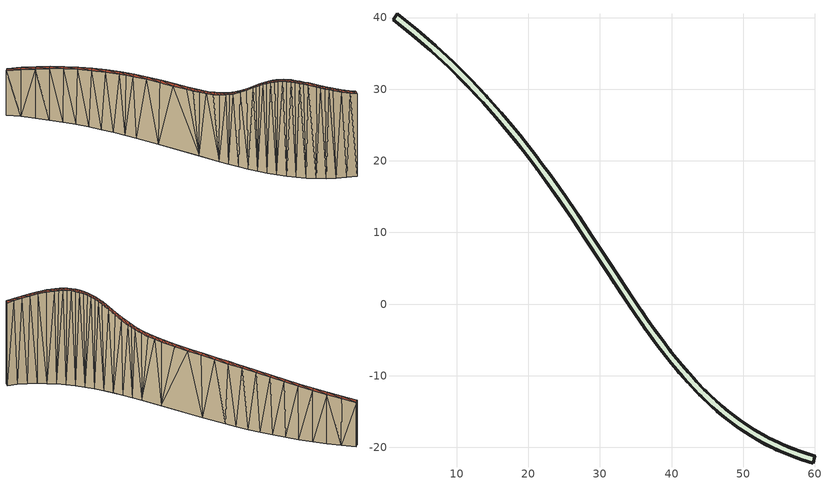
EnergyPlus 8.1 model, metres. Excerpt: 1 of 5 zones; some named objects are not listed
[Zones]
zone_1
 floor ground (Interior Floor): 1.12,39.7 1.73,40.5 4.49,38.29 7.1,36.04 9.57,33.75 11.91,31.44 14.12,29.1 16.21,26.74 20.09,22 23.62,17.26 26.87,12.56 35.67,-0.76 38.53,-4.78 41.47,-8.52 43,-10.26 44.57,-11.92 46.2,-13.48 47.9,-14.94 49.68,-16.29 51.54,-17.52 53.49,-18.64 55.55,-19.63 57.72,-20.49 60.01,-21.21 59.75,-22.18 57.39,-21.43 55.15,-20.55 53.03,-19.53 51.02,-18.37 49.1,-17.1 47.28,-15.71 45.53,-14.22 43.86,-12.62 42.26,-10.94 40.7,-9.16 37.72,-5.38 34.84,-1.32 26.04,12 22.81,16.67 19.3,21.39 15.46,26.09 13.38,28.42 11.19,30.74 8.88,33.03 6.44,35.29 3.85,37.52 z0
 wall outside (Exterior Wall): 1.73,40.5 1.12,39.7 z0:12.25; 59.75,-22.18 60.01,-21.21 z0:22.88; 1.12,39.7,12.25 1.12,39.7,0 3.85,37.52,0; 6.4,35.33,13.6 6.44,35.29,0 8.88,33.03,0; 6.4,35.33,13.6 3.85,37.52,0 6.44,35.29,0; 3.81,37.55,12.94 1.12,39.7,12.25 3.85,37.52,0; 6.4,35.33,13.6 8.88,33.03,0 8.89,33.02,14.22; 3.85,37.52,0 6.4,35.33,13.6 3.81,37.55,12.94; 11.19,30.74,0 11.29,30.64,14.79 8.89,33.02,14.22; 11.19,30.74,0 8.89,33.02,14.22 8.88,33.03,0; 13.38,28.42,0 11.29,30.64,14.79 11.19,30.74,0; 17.43,23.74,0 15.88,25.59,15.79 15.46,26.09,0; 19.3,21.39,0 18.09,22.93,16.2 17.43,23.74,0; 15.46,26.09,0 13.62,28.16,15.32 13.38,28.42,0; 22.81,16.68,0 22.3,17.38,16.8 21.1,19.03,0; 31.98,2.96,0 28.19,8.77,17.26 26.04,12,0; 34.84,-1.32,0 32.97,1.46,17.82 31.98,2.96,0; 26.04,12,0 24.3,14.55,17 22.81,16.68,0; 21.1,19.03,0 20.24,20.16,16.54 19.3,21.39,0; 36.27,-3.38,0 35.87,-2.81,19 34.84,-1.32,0; 15.88,25.59,15.79 17.43,23.74,0 18.09,22.93,16.2; 15.46,26.09,0 15.88,25.59,15.79 13.62,28.16,15.32; 13.62,28.16,15.32 11.29,30.64,14.79 13.38,28.42,0; 19.3,21.39,0 20.24,20.16,16.54 18.09,22.93,16.2; 21.28,18.78,16.68 20.24,20.16,16.54 21.1,19.03,0; 21.1,19.03,0 22.3,17.38,16.8 21.28,18.78,16.68; 22.81,16.68,0 24.3,14.55,17 22.3,17.38,16.8; 26.04,12,0 26.26,11.67,17.15 24.3,14.55,17; 28.19,8.77,17.26 26.26,11.67,17.15 26.04,12,0; 31.07,4.35,17.5 30.1,5.84,17.4 31.98,2.96,0; 31.98,2.96,0 32.97,1.46,17.82 32.01,2.91,17.63; 28.19,8.77,17.26 31.98,2.96,0 30.1,5.84,17.4; 34.84,-1.32,0 34.92,-1.43,18.48 33.94,0,18.09; 36.27,-3.38,0 36.41,-3.57,19.37 35.87,-2.81,19; 36.27,-3.38,0 36.93,-4.29,19.78 36.41,-3.57,19.37; 35.87,-2.81,19 34.92,-1.43,18.48 34.84,-1.32,0; 33.94,0,18.09 32.97,1.46,17.82 34.84,-1.32,0; 31.07,4.35,17.5 31.98,2.96,0 32.01,2.91,17.63; 36.93,-4.29,19.78 36.27,-3.38,0 37.72,-5.38,0; 37.93,-5.66,20.7 37.72,-5.38,0 39.19,-7.31,0; 41.03,-9.55,23.86 40.49,-8.91,23.34 40.7,-9.16,0; 39.96,-8.27,22.81 39.19,-7.31,0 40.7,-9.16,0; 38.93,-6.97,21.72 37.93,-5.66,20.7 39.19,-7.31,0; 39.96,-8.27,22.81 40.7,-9.16,0 40.49,-8.91,23.34; 39.19,-7.31,0 39.96,-8.27,22.81 38.93,-6.97,21.72; 42.26,-10.94,0 43.86,-12.62,0 42.8,-11.53,25.2; 40.7,-9.16,0 42.26,-10.94,0 41.6,-10.2,24.35; 36.93,-4.29,19.78 37.72,-5.38,0 37.93,-5.66,20.7; 46.32,-14.92,26.16 45.53,-14.22,0 47.28,-15.71,0; 51.02,-18.37,0 49.49,-17.37,25.74 49.1,-17.1,0; 53.03,-19.53,0 51.98,-18.95,25.06 51.02,-18.37,0; 49.1,-17.1,0 47.88,-16.19,26.05 47.28,-15.71,0; 57.39,-21.43,0 56.36,-21.05,23.75 55.15,-20.55,0; 59.75,-22.18,22.88 58.19,-21.71,23.25 59.75,-22.18,0; 57.39,-21.43,0 59.75,-22.18,0 58.19,-21.71,23.25; 53.7,-19.87,24.54 53.03,-19.53,0 55.15,-20.55,0; 44.83,-13.56,26 43.86,-12.62,0 45.53,-14.22,0; 57.39,-21.43,0 58.19,-21.71,23.25 56.36,-21.05,23.75; 42.26,-10.94,0 42.18,-10.85,24.8 41.6,-10.2,24.35; 42.26,-10.94,0 42.8,-11.53,25.2 42.18,-10.85,24.8; 41.6,-10.2,24.35 41.03,-9.55,23.86 40.7,-9.16,0; 43.44,-12.2,25.54 42.8,-11.53,25.2 43.86,-12.62,0; 43.44,-12.2,25.54 43.86,-12.62,0 44.12,-12.87,25.81; 44.83,-13.56,26 44.12,-12.87,25.81 43.86,-12.62,0; 45.53,-14.22,0 45.57,-14.25,26.12 44.83,-13.56,26; 46.32,-14.92,26.16 45.57,-14.25,26.12 45.53,-14.22,0; 51.14,-18.45,25.3 51.02,-18.37,0 51.98,-18.95,25.06; 52.83,-19.42,24.8 51.98,-18.95,25.06 53.03,-19.53,0; 53.7,-19.87,24.54 52.83,-19.42,24.8 53.03,-19.53,0; 51.02,-18.37,0 51.14,-18.45,25.3 49.49,-17.37,25.74; 46.32,-14.92,26.16 47.28,-15.71,0 47.09,-15.56,26.13; 47.88,-16.19,26.05 47.09,-15.56,26.13 47.28,-15.71,0; 49.1,-17.1,0 48.68,-16.79,25.91 47.88,-16.19,26.05; 49.49,-17.37,25.74 48.68,-16.79,25.91 49.1,-17.1,0; 53.7,-19.87,24.54 55.15,-20.55,0 54.57,-20.29,24.27; 54.57,-20.29,24.27 55.15,-20.55,0 56.36,-21.05,23.75; 1.73,40.5,12.25 4.49,38.29,0 1.73,40.5,0; 7.1,36.04,0 4.49,38.29,0 7.07,36.08,13.6; 7.07,36.08,13.6 4.49,38.29,0 4.45,38.32,12.94; 4.45,38.32,12.94 4.49,38.29,0 1.73,40.5,12.25; 11.91,31.44,0 9.57,33.75,0 9.58,33.75,14.22; 9.57,33.75,0 7.1,36.04,0 7.07,36.08,13.6; 11.91,31.44,0 12.01,31.33,14.79 14.12,29.1,0; 16.21,26.74,0 14.12,29.1,0 14.36,28.83,15.32; 20.09,22,0 18.2,24.37,0 18.87,23.56,16.2; 18.2,24.37,0 16.21,26.74,0 16.64,26.24,15.79; 23.62,17.26,0 21.9,19.63,0 23.11,17.97,16.8; 32.82,3.51,0 26.87,12.56,0 29.02,9.32,17.26; 35.67,-0.76,0 32.82,3.51,0 33.81,2.01,17.82; 26.87,12.56,0 23.62,17.26,0 25.13,15.12,17; 21.9,19.63,0 20.09,22,0 21.04,20.77,16.54; 37.09,-2.8,0 35.67,-0.76,0 36.69,-2.24,19; 11.91,31.44,0 9.58,33.75,14.22 12.01,31.33,14.79; 14.12,29.1,0 12.01,31.33,14.79 14.36,28.83,15.32; 9.58,33.75,14.22 9.57,33.75,0 7.07,36.08,13.6; 16.64,26.24,15.79 16.21,26.74,0 14.36,28.83,15.32; 18.87,23.56,16.2 18.2,24.37,0 16.64,26.24,15.79; 21.04,20.77,16.54 20.09,22,0 18.87,23.56,16.2; 21.04,20.77,16.54 23.11,17.97,16.8 21.9,19.63,0; 23.62,17.26,0 23.11,17.97,16.8 25.13,15.12,17; 27.09,12.23,17.15 26.87,12.56,0 25.13,15.12,17; 30.94,6.39,17.4 32.82,3.51,0 29.02,9.32,17.26; 27.09,12.23,17.15 29.02,9.32,17.26 26.87,12.56,0; 35.67,-0.76,0 33.81,2.01,17.82 34.77,0.56,18.09; 35.67,-0.76,0 35.74,-0.87,18.48 36.69,-2.24,19; 37.09,-2.8,0 36.69,-2.24,19 37.22,-2.99,19.37; 35.74,-0.87,18.48 35.67,-0.76,0 34.77,0.56,18.09; 30.94,6.39,17.4 32.85,3.46,17.63 32.82,3.51,0; 32.85,3.46,17.63 33.81,2.01,17.82 32.82,3.51,0; 37.22,-2.99,19.37 37.74,-3.71,19.78 37.09,-2.8,0; 38.73,-5.06,20.7 39.98,-6.69,0 38.53,-4.78,0; 41.79,-8.9,23.86 41.47,-8.52,0 40.74,-7.63,22.81; 40.74,-7.63,22.81 41.47,-8.52,0 39.98,-6.69,0; 38.73,-5.06,20.7 38.53,-4.78,0 37.74,-3.71,19.78; 39.72,-6.36,21.73 40.74,-7.63,22.81 39.98,-6.69,0; 39.98,-6.69,0 38.73,-5.06,20.7 39.72,-6.36,21.73; 43,-10.26,0 43.53,-10.84,25.2 44.57,-11.92,0; 41.47,-8.52,0 42.35,-9.54,24.35 43,-10.26,0; 37.09,-2.8,0 37.74,-3.71,19.78 38.53,-4.78,0; 46.98,-14.16,26.16 47.9,-14.94,0 46.2,-13.48,0; 51.54,-17.52,0 49.68,-16.29,0 50.06,-16.55,25.74; 49.68,-16.29,0 47.9,-14.94,0 48.49,-15.4,26.05; 55.55,-19.63,0 53.49,-18.64,0 54.99,-19.38,24.27; 60.01,-21.21,0 57.72,-20.49,0 58.51,-20.76,23.25; 56.73,-20.12,23.75 57.72,-20.49,0 55.55,-19.63,0; 53.31,-18.54,24.8 53.49,-18.64,0 51.54,-17.52,0; 45.51,-12.84,26 46.2,-13.48,0 44.57,-11.92,0; 58.51,-20.76,23.25 60.01,-21.21,22.88 60.01,-21.21,0; 43,-10.26,0 42.35,-9.54,24.35 42.92,-10.18,24.8; 43,-10.26,0 42.92,-10.18,24.8 43.53,-10.84,25.2; 42.35,-9.54,24.35 41.47,-8.52,0 41.79,-8.9,23.86; 44.16,-11.5,25.54 44.57,-11.92,0 43.53,-10.84,25.2; 44.16,-11.5,25.54 44.82,-12.16,25.81 44.57,-11.92,0; 45.51,-12.84,26 44.57,-11.92,0 44.82,-12.16,25.81; 46.2,-13.48,0 45.51,-12.84,26 46.24,-13.51,26.12; 46.98,-14.16,26.16 46.2,-13.48,0 46.24,-13.51,26.12; 51.66,-17.6,25.3 53.31,-18.54,24.8 51.54,-17.52,0; 53.31,-18.54,24.8 54.99,-19.38,24.27 53.49,-18.64,0; 50.06,-16.55,25.74 51.66,-17.6,25.3 51.54,-17.52,0; 46.98,-14.16,26.16 47.73,-14.79,26.13 47.9,-14.94,0; 48.49,-15.4,26.05 47.9,-14.94,0 47.73,-14.79,26.13; 49.68,-16.29,0 48.49,-15.4,26.05 49.27,-15.99,25.91; 50.06,-16.55,25.74 49.68,-16.29,0 49.27,-15.99,25.91; 54.99,-19.38,24.27 56.73,-20.12,23.75 55.55,-19.63,0; 56.73,-20.12,23.75 58.51,-20.76,23.25 57.72,-20.49,0
 roof outside (Exterior Roof): 58.51,-20.76,23.25 58.19,-21.71,23.25 59.75,-22.18,22.88; 58.51,-20.76,23.25 59.75,-22.18,22.88 60.01,-21.21,22.88; 56.73,-20.12,23.75 56.36,-21.05,23.75 58.19,-21.71,23.25; 56.73,-20.12,23.75 58.19,-21.71,23.25 58.51,-20.76,23.25; 54.99,-19.38,24.27 54.57,-20.29,24.27 56.36,-21.05,23.75; 54.99,-19.38,24.27 56.36,-21.05,23.75 56.73,-20.12,23.75; 54.14,-18.97,24.54 53.7,-19.87,24.54 54.57,-20.29,24.27; 54.14,-18.97,24.54 54.57,-20.29,24.27 54.99,-19.38,24.27; 53.31,-18.54,24.8 52.83,-19.42,24.8 53.7,-19.87,24.54; 53.31,-18.54,24.8 53.7,-19.87,24.54 54.14,-18.97,24.54; 52.48,-18.08,25.06 51.98,-18.95,25.06 52.83,-19.42,24.8; 52.48,-18.08,25.06 52.83,-19.42,24.8 53.31,-18.54,24.8; 51.66,-17.6,25.3 51.14,-18.45,25.3 51.98,-18.95,25.06; 51.66,-17.6,25.3 51.98,-18.95,25.06 52.48,-18.08,25.06; 50.06,-16.55,25.74 49.49,-17.37,25.74 51.14,-18.45,25.3; 50.06,-16.55,25.74 51.14,-18.45,25.3 51.66,-17.6,25.3; 49.27,-15.99,25.91 48.68,-16.79,25.91 49.49,-17.37,25.74; 49.27,-15.99,25.91 49.49,-17.37,25.74 50.06,-16.55,25.74; 48.49,-15.4,26.05 47.88,-16.19,26.05 48.68,-16.79,25.91; 48.49,-15.4,26.05 48.68,-16.79,25.91 49.27,-15.99,25.91; 47.73,-14.79,26.13 47.09,-15.56,26.13 47.88,-16.19,26.05; 47.73,-14.79,26.13 47.88,-16.19,26.05 48.49,-15.4,26.05; 46.98,-14.16,26.16 46.32,-14.92,26.16 47.09,-15.56,26.13; 46.98,-14.16,26.16 47.09,-15.56,26.13 47.73,-14.79,26.13; 46.24,-13.51,26.12 45.57,-14.25,26.12 46.32,-14.92,26.16; 46.24,-13.51,26.12 46.32,-14.92,26.16 46.98,-14.16,26.16; 45.51,-12.84,26 44.83,-13.56,26 45.57,-14.25,26.12; 45.51,-12.84,26 45.57,-14.25,26.12 46.24,-13.51,26.12; 44.82,-12.16,25.81 44.12,-12.87,25.81 44.83,-13.56,26; 44.82,-12.16,25.81 44.83,-13.56,26 45.51,-12.84,26; 44.16,-11.5,25.54 43.44,-12.2,25.54 44.12,-12.87,25.81; 44.16,-11.5,25.54 44.12,-12.87,25.81 44.82,-12.16,25.81; 43.53,-10.84,25.2 42.8,-11.53,25.2 43.44,-12.2,25.54; 43.53,-10.84,25.2 43.44,-12.2,25.54 44.16,-11.5,25.54; 42.92,-10.18,24.8 42.18,-10.85,24.8 42.8,-11.53,25.2; 42.92,-10.18,24.8 42.8,-11.53,25.2 43.53,-10.84,25.2; 42.35,-9.54,24.35 41.6,-10.2,24.35 42.18,-10.85,24.8; 42.35,-9.54,24.35 42.18,-10.85,24.8 42.92,-10.18,24.8; 41.79,-8.9,23.86 41.03,-9.55,23.86 41.6,-10.2,24.35; 41.79,-8.9,23.86 41.6,-10.2,24.35 42.35,-9.54,24.35; 41.26,-8.26,23.34 40.49,-8.91,23.34 41.03,-9.55,23.86; 41.26,-8.26,23.34 41.03,-9.55,23.86 41.79,-8.9,23.86; 40.74,-7.63,22.81 39.96,-8.27,22.81 40.49,-8.91,23.34; 40.74,-7.63,22.81 40.49,-8.91,23.34 41.26,-8.26,23.34; 39.72,-6.36,21.73 38.93,-6.97,21.72 39.96,-8.27,22.81; 39.72,-6.36,21.73 39.96,-8.27,22.81 40.74,-7.63,22.81; 38.73,-5.06,20.7 37.93,-5.66,20.7 38.93,-6.97,21.72; 38.73,-5.06,20.7 38.93,-6.97,21.72 39.72,-6.36,21.73; 37.74,-3.71,19.78 36.93,-4.29,19.78 37.93,-5.66,20.7; 37.74,-3.71,19.78 37.93,-5.66,20.7 38.73,-5.06,20.7; 37.22,-2.99,19.37 36.41,-3.57,19.37 36.93,-4.29,19.78; 37.22,-2.99,19.37 36.93,-4.29,19.78 37.74,-3.71,19.78; 36.69,-2.24,19 35.87,-2.81,19 36.41,-3.57,19.37; 36.69,-2.24,19 36.41,-3.57,19.37 37.22,-2.99,19.37; 35.74,-0.87,18.48 34.92,-1.43,18.48 35.87,-2.81,19; 35.74,-0.87,18.48 35.87,-2.81,19 36.69,-2.24,19; 34.77,0.56,18.09 33.94,0,18.09 34.92,-1.43,18.48; 34.77,0.56,18.09 34.92,-1.43,18.48 35.74,-0.87,18.48; 33.81,2.01,17.82 32.97,1.46,17.82 33.94,0,18.09; 33.81,2.01,17.82 33.94,0,18.09 34.77,0.56,18.09; 32.85,3.46,17.63 32.01,2.91,17.63 32.97,1.46,17.82; 32.85,3.46,17.63 32.97,1.46,17.82 33.81,2.01,17.82; 31.91,4.9,17.5 31.07,4.35,17.5 32.01,2.91,17.63; 31.91,4.9,17.5 32.01,2.91,17.63 32.85,3.46,17.63; 30.94,6.39,17.4 30.1,5.84,17.4 31.07,4.35,17.5; 30.94,6.39,17.4 31.07,4.35,17.5 31.91,4.9,17.5; 29.02,9.32,17.26 28.19,8.77,17.26 30.1,5.84,17.4; 29.02,9.32,17.26 30.1,5.84,17.4 30.94,6.39,17.4; 27.09,12.23,17.15 26.26,11.67,17.15 28.19,8.77,17.26; 27.09,12.23,17.15 28.19,8.77,17.26 29.02,9.32,17.26; 25.13,15.12,17 24.3,14.55,17 26.26,11.67,17.15; 25.13,15.12,17 26.26,11.67,17.15 27.09,12.23,17.15; 23.11,17.97,16.8 22.3,17.38,16.8 24.3,14.55,17; 23.11,17.97,16.8 24.3,14.55,17 25.13,15.12,17; 22.09,19.37,16.68 21.28,18.78,16.68 22.3,17.38,16.8; 22.09,19.37,16.68 22.3,17.38,16.8 23.11,17.97,16.8; 21.04,20.77,16.54 20.24,20.16,16.54 21.28,18.78,16.68; 21.04,20.77,16.54 21.28,18.78,16.68 22.09,19.37,16.68; 18.87,23.56,16.2 18.09,22.93,16.2 20.24,20.16,16.54; 18.87,23.56,16.2 20.24,20.16,16.54 21.04,20.77,16.54; 16.64,26.24,15.79 15.88,25.59,15.79 18.09,22.93,16.2; 16.64,26.24,15.79 18.09,22.93,16.2 18.87,23.56,16.2; 14.36,28.83,15.32 13.62,28.16,15.32 15.88,25.59,15.79; 14.36,28.83,15.32 15.88,25.59,15.79 16.64,26.24,15.79; 12.01,31.33,14.79 11.29,30.64,14.79 13.62,28.16,15.32; 12.01,31.33,14.79 13.62,28.16,15.32 14.36,28.83,15.32; 9.58,33.75,14.22 8.89,33.02,14.22 11.29,30.64,14.79; 9.58,33.75,14.22 11.29,30.64,14.79 12.01,31.33,14.79; 7.07,36.08,13.6 6.4,35.33,13.6 8.89,33.02,14.22; 7.07,36.08,13.6 8.89,33.02,14.22 9.58,33.75,14.22; 4.45,38.32,12.94 3.81,37.55,12.94 6.4,35.33,13.6; 4.45,38.32,12.94 6.4,35.33,13.6 7.07,36.08,13.6; 1.73,40.5,12.25 1.12,39.7,12.25 3.81,37.55,12.94; 1.73,40.5,12.25 3.81,37.55,12.94 4.45,38.32,12.94
[Building]
unnamed.idf: North Axis {deg}=0; Terrain=City; Loads Convergence Tolerance Value=0.04; Temperature Convergence Tolerance Value {deltaC}=0.4; Solar Distribution or maybe FullExterior=FullInteriorAndExteriorWithReflections; Maximum Number of Warmup Days=25; Minimum Number of Warmup Days=6
[Site:Location]
New York J F Kennedy IntL Ar	USA: 40.65, -73.8, -5, 5
[SizingPeriod:WeatherFileConditionType]
ExtremeSizingWinterExtreme: WinterExtreme, Monday, Yes, Yes
ExtremeSizingSummerExtreme: SummerExtreme, Monday, Yes, Yes
[Construction]
EXTERIOR WALL: M01 100mm brick, M15 200mm heavyweight concrete, I02 50mm insulation board, F04 Wall air space resistance, G01a 19mm gypsum board
INTERIOR FLOOR: F16 Acoustic tile, F05 Ceiling air space resistance, M11 100mm lightweight concrete
EXTERIOR ROOF: M11 100mm lightweight concrete, F05 Ceiling air space resistance, F16 Acoustic tile
[Material] - Thermal Absorptance=0.9
Name | - Roughness | - Thickness {m} | - Conductivity {W/m-K} | - Density {kg/m3} | - Specific Heat {J/kg-K} | - Solar Absorptance | - Visible Absorptance
M01 100MM BRICK | MediumRough | 0.1016 | 0.89 | 1920 | 790 | 0.7 | 0.7
M15 200MM HEAVYWEIGHT CONCRETE | MediumRough | 0.2032 | 1.95 | 2240 | 900 | 0.7 | 0.7
I02 50MM INSULATION BOARD | MediumRough | 0.0508 | 0.03 | 43 | 1210 | 0.7 | 0.7
G01A 19MM GYPSUM BOARD | MediumSmooth | 0.019 | 0.16 | 800 | 1090 | 0.4 | 0.4
F16 ACOUSTIC TILE | MediumSmooth | 0.0191 | 0.06 | 368 | 590 | 0.3 | 0.3
M11 100MM LIGHTWEIGHT CONCRETE | MediumRough | 0.1016 | 0.53 | 1280 | 840 | 0.5 | 0.5
[Material:AirGap]
Name | - Thermal Resistance {m2-K/W}
F04 WALL AIR SPACE RESISTANCE | 0.15
F05 CEILING AIR SPACE RESISTANCE | 0.18
[Zone]
zone_1: Type=1
[HVACTemplate:Zone:IdealLoadsAirSystem]
zone_1: Template Thermostat=zone_1_HVAC; Heating Supply Air Temp {C}=50; Cooling Supply Air Temp {C}=13; Heating Limit=NoLimit; Cooling Limit=NoLimit; Humidification Control Type=None; Outdoor Air Method=DetailedSpecification; Design Specification Outdoor Air Object=DSOAzone_1
[ElectricEquipment]
zone_1ElectricEquipment: Zone or ZoneList=zone_1; Schedule=MidriseApartment Apartment Equip; Design Level Calculation Method=Watts/Area; Watts per Zone Floor Area {W/m2}=3.87503
[People]
zone_1OfficePeople: Zone or ZoneList=zone_1; Number of People Schedule=MidriseApartment Apartment Occ; Number of People Calculation Method=People/Area; People per Zone Floor Area {person/m2}=0.0283092; Fraction Radiant=0.3; Sensible Heat Fraction=autocalculate; Activity Level Schedule=MidriseApartment Activity
[Lights]
zone_1OfficeLights: Zone or ZoneList=zone_1; Schedule=MidriseApartment Apartment Light; Design Level Calculation Method=Watts/Area; Watts per Zone Floor Area {W/m2}=11.8404
[ZoneInfiltration:DesignFlowRate]
zone_1_Infiltration: Zone or ZoneList=zone_1; Schedule=MidriseApartment Infil; Design Flow Rate Calculation Method=Flow/Area; Flow per Zone Floor Area {m3/s-m2}=0.000226568
[DesignSpecification:OutdoorAir]
DSOAzone_1: Outdoor Air Method=Maximum; Outdoor Air Flow per Person {m3/s-person}=0; Outdoor Air Flow per Zone Floor Area {m3/s-m2}=0; Outdoor Air Flow per Zone {m3/s}=0
[Schedule:Year]
MIDRISEAPARTMENT ACTIVITY: Schedule:Week:Daily {78c76c19-7432-46f1-b258-ac0661c6a983}, 1, 1, 12, 31
MIDRISEAPARTMENT APARTMENT EQUIP: Schedule:Week:Daily {8834b73c-ddbc-4355-91db-38c05495cc95}, 1, 1, 12, 31
MIDRISEAPARTMENT INFIL: Schedule:Week:Daily {aea13f67-aa55-4f8c-b969-1ce3e73aa537}, 1, 1, 12, 31
MIDRISEAPARTMENT APARTMENT OCC: Schedule:Week:Daily {dfcaa5b0-c5fd-41a0-a8de-bc57fc225c10}, 1, 1, 12, 31
MIDRISEAPARTMENT APARTMENT LIGHT: Schedule:Week:Daily {8e01d304-ffca-49a8-b06f-42e0992d5bc0}, 1, 1, 12, 31
[Schedule:Week:Daily]
SCHEDULE:WEEK:DAILY {78C76C19-7432-46F1-B258-AC0661C6A983}: MidriseApartment Activity Default Schedule, MidriseApartment Activity Default Schedule, MidriseApartment Activity Default Schedule, MidriseApartment Activity Default Schedule, MidriseApartment Activity Default Schedule, MidriseApartment Activity Default Schedule, MidriseApartment Activity Default Schedule, MidriseApartment Activity Default Schedule, MidriseApartment Activity Summer Design Day, MidriseApartment Activity Winter Design Day, MidriseApartment Activity Default Schedule, MidriseApartment Activity Default Schedule
SCHEDULE:WEEK:DAILY {8834B73C-DDBC-4355-91DB-38C05495CC95}: MidriseApartment Apartment Equip Default Schedule, MidriseApartment Apartment Equip Default Schedule, MidriseApartment Apartment Equip Default Schedule, MidriseApartment Apartment Equip Default Schedule, MidriseApartment Apartment Equip Default Schedule, MidriseApartment Apartment Equip Default Schedule, MidriseApartment Apartment Equip Default Schedule, MidriseApartment Apartment Equip Default Schedule, MidriseApartment Apartment Equip Summer Design Day, MidriseApartment Apartment Equip Winter Design Day, MidriseApartment Apartment Equip Default Schedule, MidriseApartment Apartment Equip Default Schedule
SCHEDULE:WEEK:DAILY {AEA13F67-AA55-4F8C-B969-1CE3E73AA537}: MidriseApartment Infil Default Schedule, MidriseApartment Infil Default Schedule, MidriseApartment Infil Default Schedule, MidriseApartment Infil Default Schedule, MidriseApartment Infil Default Schedule, MidriseApartment Infil Default Schedule, MidriseApartment Infil Default Schedule, MidriseApartment Infil Default Schedule, MidriseApartment Infil Summer Design Day, MidriseApartment Infil Winter Design Day, MidriseApartment Infil Default Schedule, MidriseApartment Infil Default Schedule
SCHEDULE:WEEK:DAILY {DFCAA5B0-C5FD-41A0-A8DE-BC57FC225C10}: MidriseApartment Apartment Occ Default Schedule, MidriseApartment Apartment Occ Default Schedule, MidriseApartment Apartment Occ Default Schedule, MidriseApartment Apartment Occ Default Schedule, MidriseApartment Apartment Occ Default Schedule, MidriseApartment Apartment Occ Default Schedule, MidriseApartment Apartment Occ Default Schedule, MidriseApartment Apartment Occ Default Schedule, MidriseApartment Apartment Occ Summer Design Day, MidriseApartment Apartment Occ Winter Design Day, MidriseApartment Apartment Occ Default Schedule, MidriseApartment Apartment Occ Default Schedule
SCHEDULE:WEEK:DAILY {8E01D304-FFCA-49A8-B06F-42E0992D5BC0}: MidriseApartment Apartment Light Default Schedule, MidriseApartment Apartment Light Default Schedule, MidriseApartment Apartment Light Default Schedule, MidriseApartment Apartment Light Default Schedule, MidriseApartment Apartment Light Default Schedule, MidriseApartment Apartment Light Default Schedule, MidriseApartment Apartment Light Default Schedule, MidriseApartment Apartment Light Default Schedule, MidriseApartment Apartment Light Summer Design Day, MidriseApartment Apartment Light Winter Design Day, MidriseApartment Apartment Light Default Schedule, MidriseApartment Apartment Light Default Schedule
[Schedule:Day:Interval]
MIDRISEAPARTMENT ACTIVITY DEFAULT SCHEDULE; MIDRISEAPARTMENT ACTIVITY SUMMER DESIGN DAY; MIDRISEAPARTMENT ACTIVITY WINTER DESIGN DAY: No, 24:00, 120
MIDRISEAPARTMENT APARTMENT EQUIP DEFAULT SCHEDULE; MIDRISEAPARTMENT APARTMENT EQUIP SUMMER DESIGN DAY; MIDRISEAPARTMENT APARTMENT EQUIP WINTER DESIGN DAY: No, 01:00, 0.45, 02:00, 0.41, 03:00, 0.39, 05:00, 0.38, 06:00, 0.43, 07:00, 0.54, 08:00, 0.65, 09:00, 0.66, 10:00, 0.67, 11:00, 0.69, 12:00, 0.7, 13:00, 0.69, 14:00, 0.66, 15:00, 0.65, 16:00, 0.68, 17:00, 0.8, 19:00, 1, 20:00, 0.93, 21:00, 0.89, 22:00, 0.85, 23:00, 0.71, 24:00, 0.58
MIDRISEAPARTMENT INFIL DEFAULT SCHEDULE; MIDRISEAPARTMENT INFIL SUMMER DESIGN DAY; MIDRISEAPARTMENT INFIL WINTER DESIGN DAY: No, 24:00, 1
MIDRISEAPARTMENT APARTMENT OCC DEFAULT SCHEDULE; MIDRISEAPARTMENT APARTMENT OCC SUMMER DESIGN DAY; MIDRISEAPARTMENT APARTMENT OCC WINTER DESIGN DAY: No, 07:00, 1, 08:00, 0.85, 09:00, 0.39, 16:00, 0.25, 17:00, 0.3, 18:00, 0.52, 21:00, 0.87, 24:00, 1
MIDRISEAPARTMENT APARTMENT LIGHT DEFAULT SCHEDULE; MIDRISEAPARTMENT APARTMENT LIGHT SUMMER DESIGN DAY; MIDRISEAPARTMENT APARTMENT LIGHT WINTER DESIGN DAY: No, 04:00, 0.067, 05:00, 0.187, 06:00, 0.394, 07:00, 0.44, 08:00, 0.393, 09:00, 0.172, 15:00, 0.119, 16:00, 0.206, 17:00, 0.439, 18:00, 0.616, 19:00, 0.829, 20:00, 0.986, 21:00, 1, 22:00, 0.692, 23:00, 0.384, 24:00, 0.16
